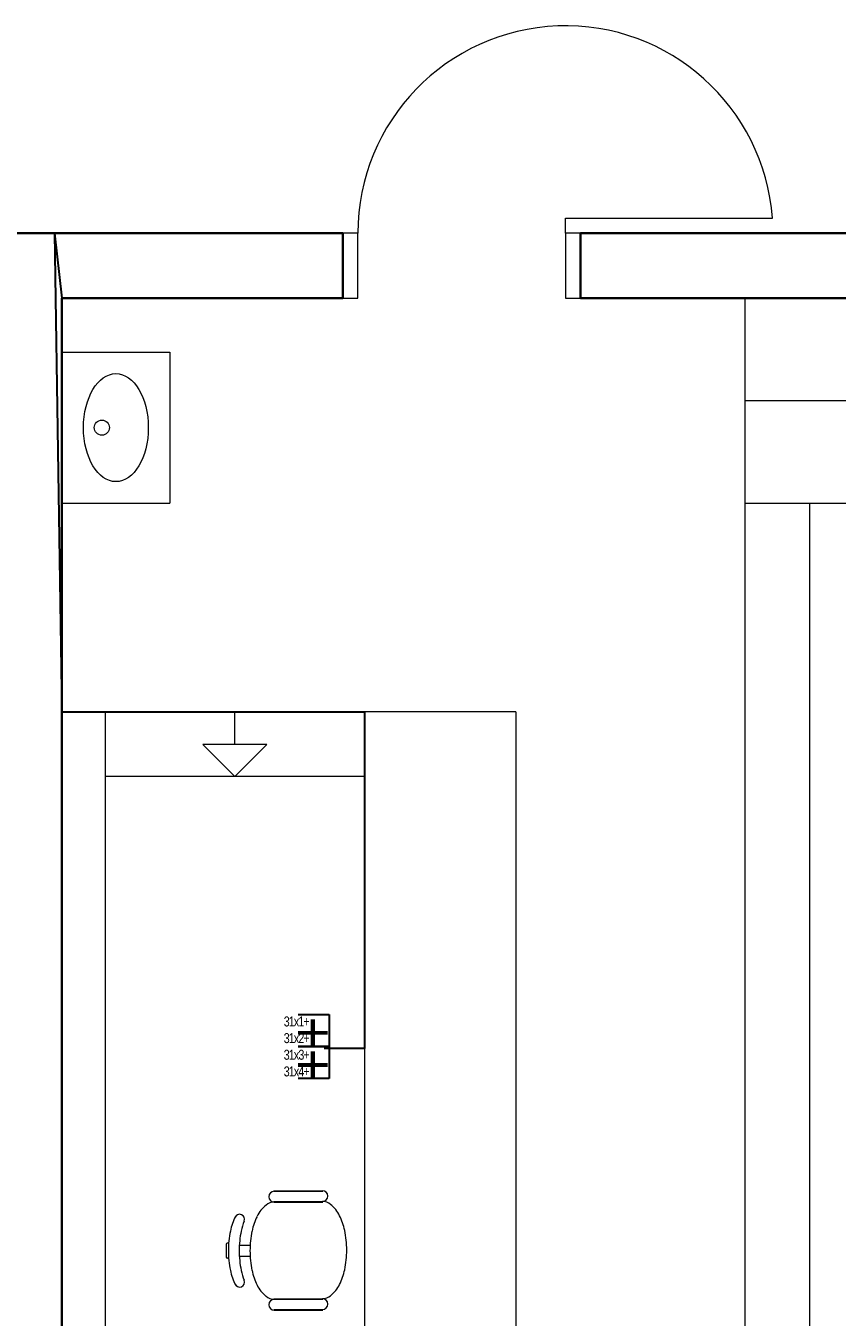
# Model space of a CAD drawing. Header units: inches. Extents: x 11 to 1053, y 2 to 902.
# Drawn here: x 460.9 to 498.4, y 116.2 to 176 of the extents above; entities that cross this region are included whole.
import ezdxf

# ---------------------------------------------------------------- set-up
doc = ezdxf.new("R2010")
doc.units = ezdxf.units.IN
doc.header["$MEASUREMENT"] = 0
for name, color, linetype, lineweight in [('A-SANITARIJE', 253, 'Continuous', 0), ('OPREMA', 253, 'Continuous', 0), ('STOLARIJA', 5, 'Continuous', 0), ('ZID', 5, 'Continuous', 30)]:
    doc.layers.add(name, color=color, linetype=linetype, lineweight=lineweight)

msp = doc.modelspace()

# ---------------------------------------------------------------- linework, layer by layer
at = {"color": 3}
msp.add_line((382.93, 166.409, 50), (462.194, 166.409, 50), dxfattribs=at)
at = {"color": 85, "true_color": 0x58ba48}
for p, q in [((462.194, 166.409, 50), (462.53, 163.409, 50)), ((462.194, 166.409, 50), (462.53, 144.259, 50)), ((462.53, 144.259, 50), (476.53, 144.259, 50)), ((476.53, 144.259, 50), (476.53, 128.666, 50)), ((476.53, 128.666, 50), (474.669, 128.666, 50))]:
    msp.add_line(p, q, dxfattribs=at)
at = {"color": 2}
for p, q in [((473.459, 130.249, 50), (474.891, 130.249, 50)), ((474.891, 130.249, 50), (474.891, 128.767, 50)), ((474.891, 128.767, 50), (473.459, 128.767, 50)), ((473.459, 128.767, 50), (474.891, 128.767, 50)), ((474.891, 128.767, 50), (474.891, 127.284, 50)), ((474.891, 127.284, 50), (473.459, 127.284, 50))]:
    msp.add_line(p, q, dxfattribs=at)
at = {"layer": 'A-SANITARIJE'}
for p, q in [((462.53, 160.909, 50), (467.53, 160.909, 50)), ((467.53, 160.909, 50), (467.53, 153.909, 50)), ((462.53, 153.909, 50), (467.53, 153.909, 50))]:
    msp.add_line(p, q, dxfattribs=at)
msp.add_circle((464.38, 157.409, 50), 0.35, dxfattribs=at)
msp.add_ellipse((465.03, 157.409, 50), major_axis=(0, 2.5), ratio=0.6, dxfattribs=at)
at = {"layer": 'OPREMA'}
for p, q in [((494.13, 163.409, 50), (494.13, 75.109, 50)), ((494.13, 158.659, 50), (525.066, 158.659, 50)), ((494.13, 153.909, 50), (539.13, 153.909, 50)), ((497.13, 153.909, 50), (497.13, 84.609, 50)), ((478.407, 144.259, 50), (462.53, 144.259, 50)), ((464.53, 144.259, 50), (464.53, 94.259, 50)), ((470.53, 142.745, 50), (470.53, 144.259, 50)), ((483.53, 144.259, 50), (472.407, 144.259, 50)), ((476.53, 144.259, 50), (476.53, 94.259, 50)), ((483.53, 144.259, 50), (483.53, 94.259, 50)), ((470.53, 141.259, 50), (469.051, 142.745, 50)), ((472.008, 142.745, 50), (469.051, 142.745, 50)), ((470.53, 141.259, 50), (472.008, 142.745, 50)), ((476.53, 141.259, 50), (464.53, 141.259, 50)), ((472.334, 122.09, 50), (474.584, 122.09, 50)), ((472.358, 122.061, 50), (474.608, 122.061, 50)), ((472.334, 121.59, 50), (474.584, 121.59, 50)), ((472.358, 121.561, 50), (474.608, 121.561, 50)), ((470.133, 119.611, 50), (470.133, 119.011, 50)), ((470.247, 119.661, 50), (470.183, 119.661, 50)), ((470.74, 119.561, 50), (471.24, 119.561, 50)), ((470.247, 118.961, 50), (470.183, 118.961, 50)), ((470.74, 119.061, 50), (471.24, 119.061, 50)), ((472.334, 117.09, 50), (474.584, 117.09, 50)), ((472.334, 116.59, 50), (474.584, 116.59, 50)), ((472.358, 117.061, 50), (474.608, 117.061, 50)), ((472.358, 116.561, 50), (474.608, 116.561, 50))]:
    msp.add_line(p, q, dxfattribs=at)
for centre, radius, start, end in [((472.358, 121.811, 50), 0.25, 90, 270), ((474.584, 121.84, 50), 0.25, 270, 90), ((473.008, 120.18, 50), 1.616, 129.63927, 153.43495), ((472.358, 120.964, 50), 0.597, 90, 129.63927), ((474.584, 120.993, 50), 0.597, 50.36073, 90), ((473.934, 120.209, 50), 1.616, 26.56505, 50.36073), ((473.055, 119.656, 50), 2.786, 153.43495, 168.29908), ((470.751, 120.766, 50), 0.229, 338.4187, 158.4187), ((474.055, 119.656, 50), 2.786, 153.43495, 168.29908), ((472.887, 119.685, 50), 2.786, 11.70092, 26.56505), ((474.72, 119.311, 50), 4.487, 168.29908, 180), ((475.22, 119.311, 50), 4.487, 168.29908, 180), ((473.555, 119.656, 50), 2.786, 158.4187, 168.29908), ((475.72, 119.311, 50), 4.487, 168.29908, 180), ((471.222, 119.34, 50), 4.487, 0, 11.70092), ((470.183, 119.611, 50), 0.05, 90, 180), ((470.183, 119.011, 50), 0.05, 180, 270), ((474.72, 119.311, 50), 4.487, 180, 191.70092), ((475.22, 119.311, 50), 4.487, 180, 191.70092), ((475.72, 119.311, 50), 4.487, 180, 191.70092), ((471.222, 119.34, 50), 4.487, 348.29908, 0), ((473.055, 118.966, 50), 2.786, 191.70092, 206.56505), ((473.555, 118.966, 50), 2.786, 191.70092, 201.5813), ((474.055, 118.966, 50), 2.786, 191.70092, 206.56505), ((472.887, 118.996, 50), 2.786, 333.43495, 348.29908), ((470.751, 117.857, 50), 0.229, 201.5813, 21.5813), ((473.008, 118.443, 50), 1.616, 206.56505, 230.36073), ((472.358, 117.659, 50), 0.597, 230.36073, 270), ((474.584, 117.688, 50), 0.597, 270, 309.63927), ((473.934, 118.472, 50), 1.616, 309.63927, 333.43495), ((472.358, 116.811, 50), 0.25, 90, 270), ((474.584, 116.84, 50), 0.25, 270, 90)]:
    msp.add_arc(centre, radius, start, end, dxfattribs=at)
at = {"layer": 'STOLARIJA'}
for p, q in [((485.83, 166.409, 50), (485.83, 167.109, 50)), ((485.83, 167.109, 50), (495.404, 167.109, 50)), ((476.23, 166.409, 50), (475.53, 166.409, 50)), ((476.23, 163.409, 50), (476.23, 166.409, 50)), ((486.53, 166.409, 50), (485.83, 166.409, 50)), ((485.83, 166.409, 50), (485.83, 163.409, 50)), ((475.53, 163.409, 50), (476.23, 163.409, 50)), ((485.83, 163.409, 50), (486.53, 163.409, 50))]:
    msp.add_line(p, q, dxfattribs=at)
msp.add_arc((485.83, 166.409, 50), 9.6, 4.18153, 180, dxfattribs=at)
at = {"layer": 'ZID'}
for p, q in [((406.93, 166.409, 50), (475.53, 166.409, 50)), ((475.53, 163.409, 50), (475.53, 166.409, 50)), ((486.53, 166.409, 50), (542.13, 166.409, 50)), ((486.53, 163.409, 50), (486.53, 166.409, 50)), ((462.53, 163.409, 50), (462.53, 72.909, 50)), ((462.53, 163.409, 50), (475.53, 163.409, 50)), ((486.53, 163.409, 50), (539.13, 163.409, 50))]:
    msp.add_line(p, q, dxfattribs=at)

# ---------------------------------------------------------------- texts
at = {"color": 2, "insert": (473.953, 130.154, 50), "char_height": 0.4626, "attachment_point": 3}
msp.add_mtext('\\pxt0;{\\W0.8;\\T0.75;31x1+\\P31x2+\\P31x3+\\P31x4+}', dxfattribs=at)
at = {"color": 2, "char_height": 1.9275, "width": 0.85419, "attachment_point": 7, "rotation": 270}
for insert in [(473.208, 130.148, 50), (473.208, 128.666, 50)]:
    msp.add_mtext('{+}', dxfattribs=dict(at, insert=insert))

doc.saveas('drawing.dxf')
